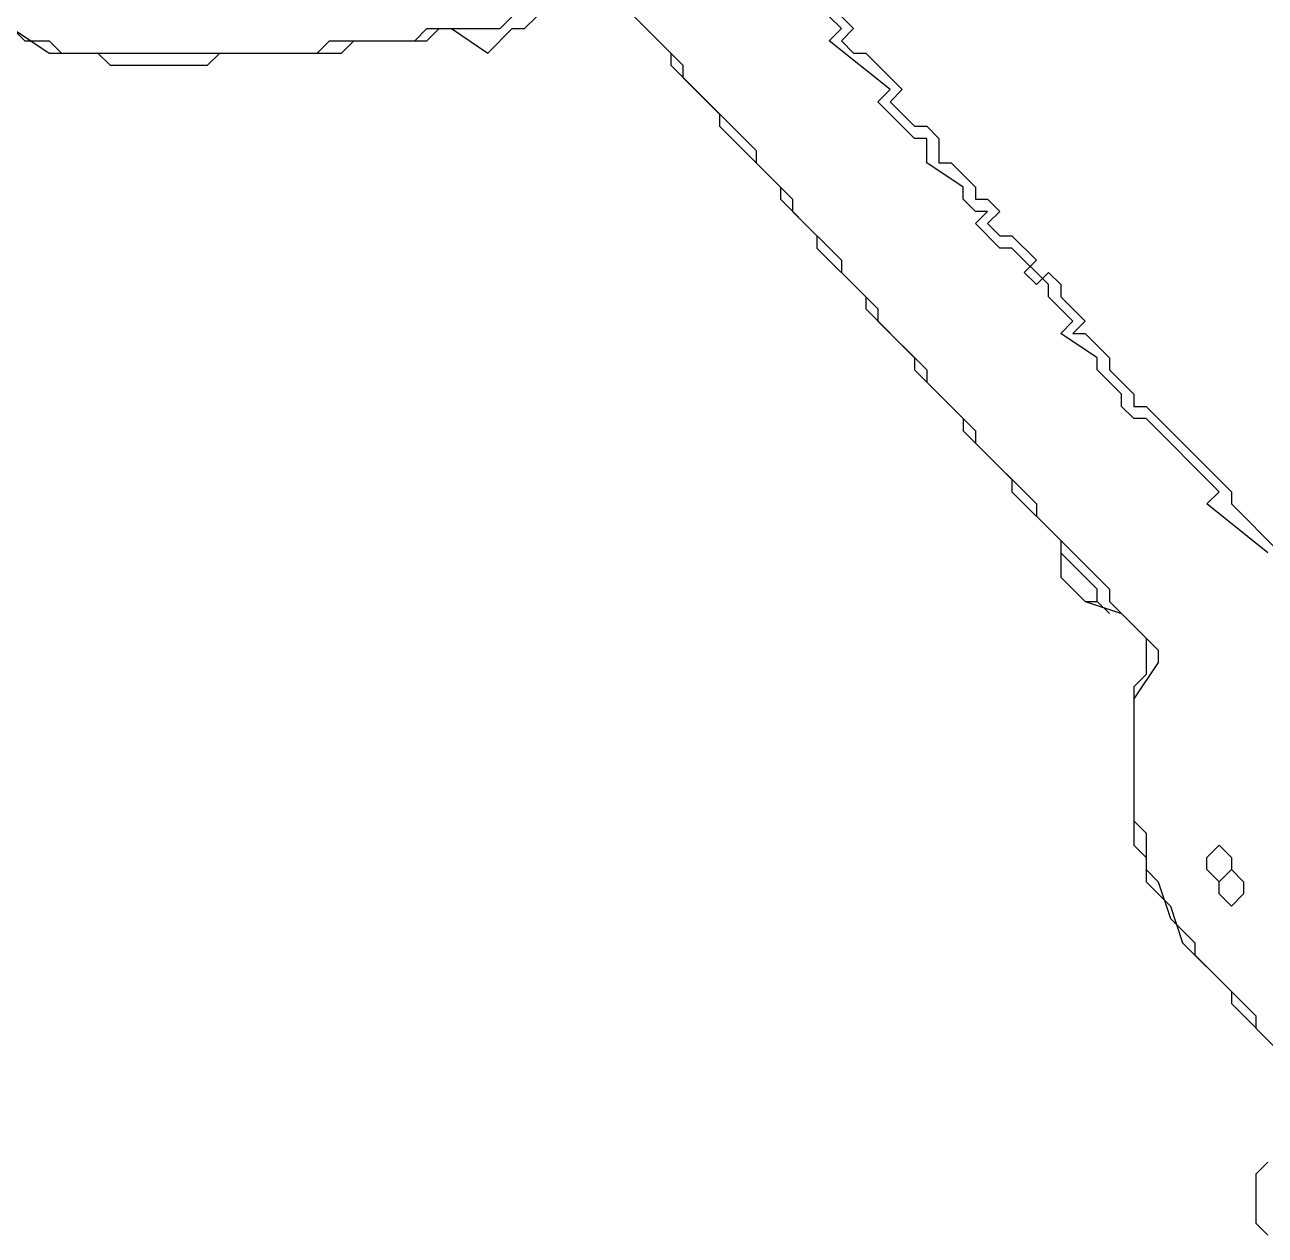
# Model space of a CAD drawing. Header units: millimetres. Extents: x 2 to 58.7, y 4.1 to 84.
# Drawn here: x 21.27 to 27.44, y 14.79 to 20.81 of the extents above; entities that cross this region are included whole.
import ezdxf

# ---------------------------------------------------------------- set-up
doc = ezdxf.new("R2010")
doc.units = ezdxf.units.MM
for name, color, linetype, true_color in [('CUT_OUTER', 1, 'Continuous', 0xa7a7a7), ('FILL_SKIN', 2, 'Continuous', 0xfad3ab), ('FILL_WHITE', 3, 'Continuous', 0xf5f3f0), ('RAISED_METAL', 6, 'Continuous', 0xa7a7a7)]:
    doc.layers.add(name, color=color, linetype=linetype, true_color=true_color)

msp = doc.modelspace()

# ---------------------------------------------------------------- linework, layer by layer
at = {"layer": 'CUT_OUTER'}
for points in [[(21.2098, 20.7879), (21.3916, 20.6667), (21.634, 20.6667), (21.6946, 20.6061), (22.1794, 20.6061), (22.24, 20.6667), (22.8459, 20.6667), (22.9065, 20.7273), (23.2701, 20.7273), (23.3307, 20.7879), (23.3913, 20.7879), (23.5731, 20.6667), (23.6943, 20.7879), (23.7549, 20.7879), (23.8155, 20.8485)], [(24.3003, 20.8485), (24.4821, 20.6667), (24.4821, 20.6061), (24.7245, 20.3636), (24.7245, 20.303), (25.0275, 20), (25.0275, 19.9394), (25.2093, 19.7576), (25.2093, 19.697), (25.4517, 19.4545), (25.4517, 19.3939), (25.6941, 19.1515), (25.6941, 19.0909), (25.9365, 18.8485), (25.9365, 18.7879), (26.1788, 18.5455), (26.1788, 18.4848), (26.4212, 18.2424), (26.4212, 18.0606), (26.5424, 17.9394), (26.7242, 17.8788), (26.8454, 17.7576), (26.8454, 17.5758), (26.7848, 17.5152), (26.7848, 16.7273), (26.8454, 16.6667), (26.8454, 16.5455), (26.9666, 16.4242), (27.0272, 16.2424), (27.2696, 16), (27.2696, 15.9394), (27.512, 15.697)], [(27.4514, 15.1515), (27.3908, 15.0909), (27.3908, 14.8485), (27.4514, 14.7879)]]:
    msp.add_lwpolyline(points, dxfattribs=at)
at = {"layer": 'FILL_SKIN'}
msp.add_lwpolyline([(25.2699, 20.9091), (25.3911, 20.7879), (25.3305, 20.7273), (25.3911, 20.6667), (25.4517, 20.6667), (25.6335, 20.4848), (25.5729, 20.4242), (25.6941, 20.303), (25.7547, 20.303), (25.8153, 20.2424), (25.8153, 20.1212), (25.8759, 20.1212), (25.9971, 20), (25.9971, 19.9394), (26.0576, 19.9394), (26.1182, 19.8788), (26.0576, 19.8182), (26.1182, 19.7576), (26.1788, 19.7576), (26.3, 19.6364), (26.2394, 19.5758), (26.3, 19.5152), (26.3606, 19.5758), (26.4212, 19.5152), (26.4212, 19.4545), (26.5424, 19.3333), (26.4818, 19.2727), (26.5424, 19.2727), (26.6636, 19.1515), (26.6636, 19.0909), (26.7848, 18.9697), (26.7848, 18.9091), (26.8454, 18.9091), (27.2696, 18.4848), (27.2696, 18.4242), (27.512, 18.1818)], dxfattribs=at)
at = {"layer": 'FILL_WHITE'}
msp.add_lwpolyline([(26.4212, 18.1818), (26.4212, 18.0606), (26.5424, 17.9394), (26.603, 17.9394), (26.6636, 17.8788), (26.603, 17.9394), (26.603, 18)], close=True, dxfattribs=at)
at = {"layer": 'RAISED_METAL'}
for points in [[(24.2397, 20.9091), (24.5427, 20.6061), (24.5427, 20.5455), (24.9063, 20.1818), (24.9063, 20.1212), (25.0881, 19.9394), (25.0881, 19.8788), (25.3305, 19.6364), (25.3305, 19.5758), (25.5123, 19.3939), (25.5123, 19.3333), (25.7547, 19.0909), (25.7547, 19.0303), (25.9971, 18.7879), (25.9971, 18.7273), (26.3, 18.4242), (26.3, 18.3636), (26.6636, 18), (26.6636, 17.9394), (26.906, 17.697), (26.906, 17.6364), (26.7848, 17.4545), (26.7848, 16.8485), (26.8454, 16.7879), (26.8454, 16.6061), (26.906, 16.5455), (26.9666, 16.3636), (27.0878, 16.2424), (27.0878, 16.1818), (27.3908, 15.8788), (27.3908, 15.8182), (27.5726, 15.6364)], [(21.2098, 20.7879), (21.2704, 20.7273), (21.3916, 20.7273), (21.4522, 20.6667), (22.7247, 20.6667), (22.7853, 20.7273), (23.2095, 20.7273), (23.2701, 20.7879), (23.6337, 20.7879), (23.6943, 20.8485)], [(27.4514, 18.1818), (27.1484, 18.4242), (27.209, 18.4848), (26.8454, 18.8485), (26.7848, 18.8485), (26.7242, 18.9091), (26.7242, 18.9697), (26.603, 19.0909), (26.603, 19.1515), (26.4212, 19.2727), (26.4818, 19.3333), (26.3606, 19.4545), (26.3606, 19.5152), (26.1788, 19.697), (26.1182, 19.697), (25.9971, 19.8182), (26.0576, 19.8788), (25.9971, 19.8788), (25.9365, 19.9394), (25.9365, 20), (25.7547, 20.1212), (25.7547, 20.2424), (25.6941, 20.2424), (25.5123, 20.4242), (25.5729, 20.4848), (25.2699, 20.7273), (25.3305, 20.7879), (25.2699, 20.8485)]]:
    msp.add_lwpolyline(points, dxfattribs=at)
for points in [[(27.1484, 16.6667), (27.209, 16.7273), (27.2696, 16.6667), (27.2696, 16.6061), (27.209, 16.5455), (27.1484, 16.6061)], [(27.209, 16.5455), (27.2696, 16.6061), (27.3302, 16.5455), (27.3302, 16.4848), (27.2696, 16.4242), (27.209, 16.4848)]]:
    msp.add_lwpolyline(points, close=True, dxfattribs=at)

doc.saveas('drawing.dxf')
